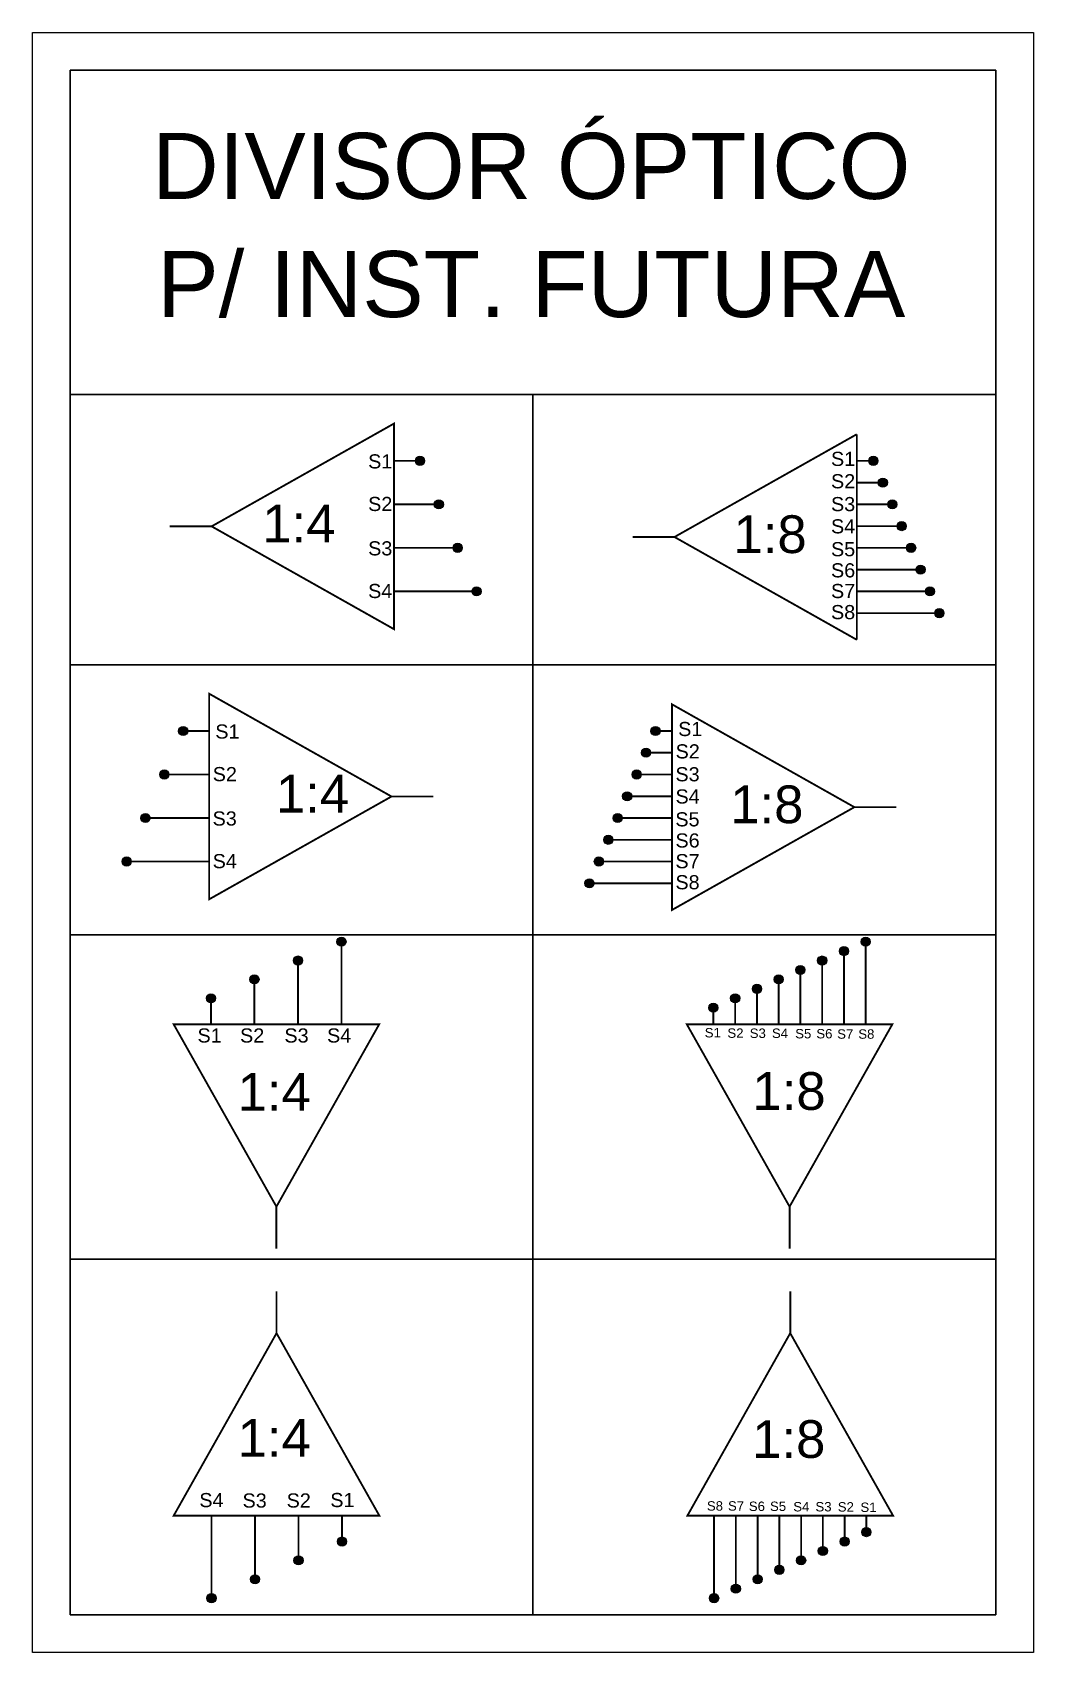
# Model space of a CAD drawing. Header units: millimetres. Extents: x 9740 to 12717, y -5875 to 443.
# Drawn here: x 9974.8 to 10027.8, y -55.4 to 30.5 of the extents above; entities that cross this region are included whole.
import ezdxf
from ezdxf.enums import TextEntityAlignment as Align

# ---------------------------------------------------------------- set-up
doc = ezdxf.new("R2010")
doc.units = ezdxf.units.MM
doc.linetypes.add('DASHED', pattern=[0.75, 0.5, -0.25])
doc.styles.add('ARIAL', font='arial.ttf')

# ---------------------------------------------------------------- blocks, each defined once
blk = doc.blocks.new('SPLT_1-4_DIV_DIR_PLANEJADO')
h = blk.add_hatch(color=3)
h.dxf.hatch_style = 1
edge = h.paths.add_edge_path()
edge.add_arc((4860.421, -611.969), 0.242, 0, 360)
h = blk.add_hatch(color=3)
h.dxf.hatch_style = 1
edge = h.paths.add_edge_path()
edge.add_arc((4861.421, -614.275), 0.242, 0, 360)
h = blk.add_hatch(color=3)
h.dxf.hatch_style = 1
edge = h.paths.add_edge_path()
edge.add_arc((4862.421, -616.581), 0.242, 0, 360)
h = blk.add_hatch(color=3)
h.dxf.hatch_style = 1
edge = h.paths.add_edge_path()
edge.add_arc((4863.421, -618.887), 0.242, 0, 360)
at = {"color": 30, "linetype": 'DASHED', "ltscale": 2.5, "const_width": 0.1}
blk.add_lwpolyline([(4859.044, -609.993), (4849.377, -615.441), (4859.044, -620.889), (4859.044, -609.993)], dxfattribs=at)
at = {"color": 30, "linetype": 'DASHED', "lineweight": 0, "ltscale": 2.5, "const_width": 0.1}
for points in [[(4860.421, -611.969), (4859.044, -611.969)], [(4859.044, -614.275), (4861.421, -614.275)], [(4849.377, -615.441), (4847.153, -615.441)], [(4859.044, -616.581), (4862.421, -616.581)], [(4859.044, -618.887), (4863.421, -618.887)]]:
    blk.add_lwpolyline(points, dxfattribs=at)
at = {"color": 3}
for centre in [(4860.421, -611.969), (4861.421, -614.275), (4862.421, -616.581), (4863.421, -618.887)]:
    blk.add_circle(centre, 0.242, dxfattribs=at)
at = {"color": 30, "style": 'ARIAL'}
for s, height, p in [('S1', 0.75, (4857.674, -612.372)), ('S2', 0.75, (4857.674, -614.628)), ('1:4', 2, (4852.062, -616.292)), ('S3', 0.75, (4857.674, -616.98)), ('S4', 0.75, (4857.674, -619.241))]:
    blk.add_text(s, height=height, dxfattribs=at).set_placement(p)
blk = doc.blocks.new('SPLT_1-8_DIV_DIR_PLANEJADO')
h = blk.add_hatch(color=3)
h.dxf.hatch_style = 1
edge = h.paths.add_edge_path()
edge.add_arc((4884.457, -611.969), 0.242, 0, 360)
h = blk.add_hatch(color=3)
h.dxf.hatch_style = 1
edge = h.paths.add_edge_path()
edge.add_arc((4884.957, -613.122), 0.242, 0, 360)
h = blk.add_hatch(color=3)
h.dxf.hatch_style = 1
edge = h.paths.add_edge_path()
edge.add_arc((4885.457, -614.275), 0.242, 0, 360)
h = blk.add_hatch(color=3)
h.dxf.hatch_style = 1
edge = h.paths.add_edge_path()
edge.add_arc((4885.957, -615.428), 0.242, 0, 360)
h = blk.add_hatch(color=3)
h.dxf.hatch_style = 1
edge = h.paths.add_edge_path()
edge.add_arc((4886.457, -616.581), 0.242, 0, 360)
h = blk.add_hatch(color=3)
h.dxf.hatch_style = 1
edge = h.paths.add_edge_path()
edge.add_arc((4886.957, -617.734), 0.242, 0, 360)
h = blk.add_hatch(color=3)
h.dxf.hatch_style = 1
edge = h.paths.add_edge_path()
edge.add_arc((4887.457, -618.887), 0.242, 0, 360)
h = blk.add_hatch(color=3)
h.dxf.hatch_style = 1
edge = h.paths.add_edge_path()
edge.add_arc((4887.957, -620.04), 0.242, 0, 360)
at = {"color": 30, "linetype": 'DASHED', "lineweight": 0, "ltscale": 2.5, "const_width": 0.1}
for points in [[(4883.581, -610.557), (4873.914, -616.005)], [(4883.581, -621.454), (4883.581, -610.557)], [(4884.457, -611.969), (4883.581, -611.969)], [(4883.581, -613.122), (4884.957, -613.122)], [(4883.581, -614.275), (4885.457, -614.275)], [(4883.581, -615.428), (4885.957, -615.428)], [(4873.914, -616.005), (4871.69, -616.005)], [(4873.914, -616.005), (4883.581, -621.454)], [(4883.581, -616.581), (4886.457, -616.581)], [(4883.581, -617.734), (4886.957, -617.734)], [(4883.581, -618.887), (4887.457, -618.887)], [(4883.581, -620.04), (4887.957, -620.04)]]:
    blk.add_lwpolyline(points, dxfattribs=at)
at = {"color": 3}
for centre in [(4884.457, -611.969), (4884.957, -613.122), (4885.457, -614.275), (4885.957, -615.428), (4886.457, -616.581), (4886.957, -617.734), (4887.457, -618.887), (4887.957, -620.04)]:
    blk.add_circle(centre, 0.242, dxfattribs=at)
at = {"color": 30, "lineweight": 0, "style": 'ARIAL'}
for s, height, p in [('S1', 0.75, (4882.211, -612.239)), ('S2', 0.75, (4882.211, -613.425)), ('S3', 0.75, (4882.211, -614.636)), ('1:8', 2, (4877.039, -616.856)), ('S4', 0.75, (4882.211, -615.814)), ('S5', 0.75, (4882.211, -617.026)), ('S6', 0.75, (4882.211, -618.146)), ('S7', 0.75, (4882.211, -619.243)), ('S8', 0.75, (4882.211, -620.36))]:
    blk.add_text(s, height=height, dxfattribs=at).set_placement(p)
blk = doc.blocks.new('SPLT_1-4_DIV_ESQ_PLANEJADO')
h = blk.add_hatch(color=3)
h.dxf.hatch_style = 1
edge = h.paths.add_edge_path()
edge.add_arc((4847.869, -626.288), 0.242, 0, 360)
h = blk.add_hatch(color=3)
h.dxf.hatch_style = 1
edge = h.paths.add_edge_path()
edge.add_arc((4846.869, -628.594), 0.242, 0, 360)
h = blk.add_hatch(color=3)
h.dxf.hatch_style = 1
edge = h.paths.add_edge_path()
edge.add_arc((4845.869, -630.9), 0.242, 0, 360)
h = blk.add_hatch(color=3)
h.dxf.hatch_style = 1
edge = h.paths.add_edge_path()
edge.add_arc((4844.869, -633.206), 0.242, 0, 360)
at = {"color": 30, "linetype": 'DASHED', "ltscale": 2.5, "const_width": 0.1}
blk.add_lwpolyline([(4849.246, -624.311), (4858.913, -629.759), (4849.246, -635.208), (4849.246, -624.311)], dxfattribs=at)
at = {"color": 30, "linetype": 'DASHED', "lineweight": 0, "ltscale": 2.5, "const_width": 0.1}
for points in [[(4847.869, -626.288), (4849.246, -626.288)], [(4849.246, -628.594), (4846.869, -628.594)], [(4858.913, -629.759), (4861.137, -629.759)], [(4849.246, -630.9), (4845.869, -630.9)], [(4849.246, -633.206), (4844.869, -633.206)]]:
    blk.add_lwpolyline(points, dxfattribs=at)
at = {"color": 3}
for centre in [(4847.869, -626.288), (4846.869, -628.594), (4845.869, -630.9), (4844.869, -633.206)]:
    blk.add_circle(centre, 0.242, dxfattribs=at)
at = {"color": 30, "style": 'ARIAL'}
for s, height, p in [('S1', 0.75, (4849.573, -626.69)), ('S2', 0.75, (4849.436, -628.947)), ('1:4', 2, (4852.783, -630.61)), ('S3', 0.75, (4849.428, -631.299)), ('S4', 0.75, (4849.431, -633.559))]:
    blk.add_text(s, height=height, dxfattribs=at).set_placement(p)
blk = doc.blocks.new('SPLT_1-8_DIV_ESQ_PLANEJADO')
h = blk.add_hatch(color=3)
h.dxf.hatch_style = 1
edge = h.paths.add_edge_path()
edge.add_arc((4872.906, -626.288), 0.242, 0, 360)
h = blk.add_hatch(color=3)
h.dxf.hatch_style = 1
edge = h.paths.add_edge_path()
edge.add_arc((4872.406, -627.441), 0.242, 0, 360)
h = blk.add_hatch(color=3)
h.dxf.hatch_style = 1
edge = h.paths.add_edge_path()
edge.add_arc((4871.906, -628.594), 0.242, 0, 360)
h = blk.add_hatch(color=3)
h.dxf.hatch_style = 1
edge = h.paths.add_edge_path()
edge.add_arc((4871.406, -629.747), 0.242, 0, 360)
h = blk.add_hatch(color=3)
h.dxf.hatch_style = 1
edge = h.paths.add_edge_path()
edge.add_arc((4870.906, -630.9), 0.242, 0, 360)
h = blk.add_hatch(color=3)
h.dxf.hatch_style = 1
edge = h.paths.add_edge_path()
edge.add_arc((4870.406, -632.053), 0.242, 0, 360)
h = blk.add_hatch(color=3)
h.dxf.hatch_style = 1
edge = h.paths.add_edge_path()
edge.add_arc((4869.906, -633.206), 0.242, 0, 360)
h = blk.add_hatch(color=3)
h.dxf.hatch_style = 1
edge = h.paths.add_edge_path()
edge.add_arc((4869.406, -634.359), 0.242, 0, 360)
at = {"color": 30, "linetype": 'DASHED', "ltscale": 2.5, "const_width": 0.1}
blk.add_lwpolyline([(4873.783, -624.875), (4883.449, -630.324), (4873.783, -635.772), (4873.783, -624.875)], dxfattribs=at)
at = {"color": 30, "linetype": 'DASHED', "lineweight": 0, "ltscale": 2.5, "const_width": 0.1}
for points in [[(4872.906, -626.288), (4873.783, -626.288)], [(4873.783, -627.441), (4872.406, -627.441)], [(4873.783, -628.594), (4871.906, -628.594)], [(4873.783, -629.747), (4871.406, -629.747)], [(4883.449, -630.324), (4885.674, -630.324)], [(4873.783, -630.9), (4870.906, -630.9)], [(4873.783, -632.053), (4870.406, -632.053)], [(4873.783, -633.206), (4869.906, -633.206)], [(4873.783, -634.359), (4869.406, -634.359)]]:
    blk.add_lwpolyline(points, dxfattribs=at)
at = {"color": 3}
for centre in [(4872.906, -626.288), (4872.406, -627.441), (4871.906, -628.594), (4871.406, -629.747), (4870.906, -630.9), (4870.406, -632.053), (4869.906, -633.206), (4869.406, -634.359)]:
    blk.add_circle(centre, 0.242, dxfattribs=at)
at = {"color": 30, "style": 'ARIAL'}
for s, height, p in [('S1', 0.75, (4874.11, -626.557)), ('S2', 0.75, (4873.973, -627.743)), ('S3', 0.75, (4873.965, -628.955)), ('S4', 0.75, (4873.968, -630.132)), ('1:8', 2, (4876.867, -631.174)), ('S5', 0.75, (4873.96, -631.344)), ('S6', 0.75, (4873.966, -632.464)), ('S7', 0.75, (4873.965, -633.562)), ('S8', 0.75, (4873.964, -634.679))]:
    blk.add_text(s, height=height, dxfattribs=at).set_placement(p)
blk = doc.blocks.new('SPLT_1-4_DIV_CIMA_PLANEJADO')
h = blk.add_hatch(color=3)
h.dxf.hatch_style = 1
edge = h.paths.add_edge_path()
edge.add_arc((4856.259, -637.454), 0.242, 0, 360)
h = blk.add_hatch(color=3)
h.dxf.hatch_style = 1
edge = h.paths.add_edge_path()
edge.add_arc((4853.953, -638.454), 0.242, 0, 360)
h = blk.add_hatch(color=3)
h.dxf.hatch_style = 1
edge = h.paths.add_edge_path()
edge.add_arc((4851.647, -639.454), 0.242, 0, 360)
h = blk.add_hatch(color=3)
h.dxf.hatch_style = 1
edge = h.paths.add_edge_path()
edge.add_arc((4849.341, -640.454), 0.242, 0, 360)
at = {"color": 30, "linetype": 'DASHED', "lineweight": 0, "ltscale": 2.5, "const_width": 0.1}
for points in [[(4856.259, -641.831), (4856.259, -637.454)], [(4853.953, -641.831), (4853.953, -638.454)], [(4851.647, -641.831), (4851.647, -639.454)], [(4849.341, -640.454), (4849.341, -641.831)], [(4852.812, -651.498), (4852.812, -653.722)]]:
    blk.add_lwpolyline(points, dxfattribs=at)
at = {"color": 30, "linetype": 'DASHED', "ltscale": 2.5, "const_width": 0.1}
blk.add_lwpolyline([(4847.364, -641.831), (4852.812, -651.498), (4858.261, -641.831), (4847.364, -641.831)], dxfattribs=at)
at = {"color": 3}
for centre in [(4856.259, -637.454), (4853.953, -638.454), (4851.647, -639.454), (4849.341, -640.454)]:
    blk.add_circle(centre, 0.242, dxfattribs=at)
at = {"color": 30, "style": 'ARIAL'}
for s, height, p in [('S1', 0.75, (4848.629, -642.801)), ('S2', 0.75, (4850.885, -642.801)), ('S3', 0.75, (4853.237, -642.801)), ('S4', 0.75, (4855.498, -642.801)), ('1:4', 2, (4850.751, -646.412))]:
    blk.add_text(s, height=height, dxfattribs=at).set_placement(p)
blk = doc.blocks.new('SPLT_1-8_DIV_CIMA_PLANEJADO')
h = blk.add_hatch(color=3)
h.dxf.hatch_style = 1
edge = h.paths.add_edge_path()
edge.add_arc((4882.896, -637.954), 0.242, 0, 360)
h = blk.add_hatch(color=3)
h.dxf.hatch_style = 1
edge = h.paths.add_edge_path()
edge.add_arc((4880.59, -638.954), 0.242, 0, 360)
h = blk.add_hatch(color=3)
h.dxf.hatch_style = 1
edge = h.paths.add_edge_path()
edge.add_arc((4881.743, -638.454), 0.242, 0, 360)
h = blk.add_hatch(color=3)
h.dxf.hatch_style = 1
edge = h.paths.add_edge_path()
edge.add_arc((4878.284, -639.954), 0.242, 0, 360)
h = blk.add_hatch(color=3)
h.dxf.hatch_style = 1
edge = h.paths.add_edge_path()
edge.add_arc((4879.437, -639.454), 0.242, 0, 360)
h = blk.add_hatch(color=3)
h.dxf.hatch_style = 1
edge = h.paths.add_edge_path()
edge.add_arc((4877.131, -640.454), 0.242, 0, 360)
h = blk.add_hatch(color=3)
h.dxf.hatch_style = 1
edge = h.paths.add_edge_path()
edge.add_arc((4875.978, -640.954), 0.242, 0, 360)
at = {"color": 30, "linetype": 'DASHED', "lineweight": 0, "ltscale": 2.5, "const_width": 0.1}
for points in [[(4882.896, -641.831), (4882.896, -637.954)], [(4884.049, -641.831), (4884.049, -637.454)], [(4880.59, -641.831), (4880.59, -638.954)], [(4881.743, -641.831), (4881.743, -638.454)], [(4879.437, -641.831), (4879.437, -639.454)], [(4877.131, -641.831), (4877.131, -640.454)], [(4878.284, -641.831), (4878.284, -639.954)], [(4875.978, -640.954), (4875.978, -641.831)], [(4880.014, -651.498), (4880.014, -653.722)]]:
    blk.add_lwpolyline(points, dxfattribs=at)
at = {"color": 30, "linetype": 'DASHED', "ltscale": 2.5, "const_width": 0.1}
blk.add_lwpolyline([(4874.566, -641.831), (4880.014, -651.498), (4885.463, -641.831), (4874.566, -641.831)], dxfattribs=at)
at = {"color": 3}
for centre in [(4882.896, -637.954), (4884.049, -637.454), (4880.59, -638.954), (4881.743, -638.454), (4878.284, -639.954), (4879.437, -639.454), (4877.131, -640.454), (4875.978, -640.954)]:
    blk.add_circle(centre, 0.242, dxfattribs=at)
at = {"color": 30, "linetype": 'DASHED', "style": 'ARIAL'}
for s, height, p in [('S1', 0.5, (4875.518, -642.528)), ('S2', 0.5, (4876.719, -642.55)), ('S3', 0.5, (4877.902, -642.558)), ('S4', 0.5, (4879.079, -642.558)), ('S5', 0.5, (4880.313, -642.581)), ('S6', 0.5, (4881.433, -642.581)), ('S7', 0.5, (4882.539, -642.599)), ('S8', 0.5, (4883.657, -642.599)), ('1:8', 2, (4878.044, -646.369))]:
    blk.add_text(s, height=height, dxfattribs=at).set_placement(p)
blk = doc.blocks.new('SPLT_1-4_DIV_BX_PLANEJADO')
h = blk.add_hatch(color=3)
h.dxf.hatch_style = 1
edge = h.paths.add_edge_path()
edge.add_arc((4856.29, -669.25), 0.242, 0, 360)
h = blk.add_hatch(color=3)
h.dxf.hatch_style = 1
edge = h.paths.add_edge_path()
edge.add_arc((4853.984, -670.25), 0.242, 0, 360)
h = blk.add_hatch(color=3)
h.dxf.hatch_style = 1
edge = h.paths.add_edge_path()
edge.add_arc((4851.678, -671.25), 0.242, 0, 360)
h = blk.add_hatch(color=3)
h.dxf.hatch_style = 1
edge = h.paths.add_edge_path()
edge.add_arc((4849.372, -672.25), 0.242, 0, 360)
at = {"color": 30, "linetype": 'DASHED', "lineweight": 0, "ltscale": 2.5, "const_width": 0.1}
for points in [[(4852.818, -658.206), (4852.818, -655.982)], [(4849.372, -667.873), (4849.372, -672.25)], [(4851.678, -667.873), (4851.678, -671.25)], [(4853.984, -667.873), (4853.984, -670.25)], [(4856.29, -669.25), (4856.29, -667.873)]]:
    blk.add_lwpolyline(points, dxfattribs=at)
at = {"color": 30, "linetype": 'DASHED', "ltscale": 2.5, "const_width": 0.1}
blk.add_lwpolyline([(4858.266, -667.873), (4852.818, -658.206), (4847.369, -667.873), (4858.266, -667.873)], dxfattribs=at)
at = {"color": 3}
for centre in [(4856.29, -669.25), (4853.984, -670.25), (4851.678, -671.25), (4849.372, -672.25)]:
    blk.add_circle(centre, 0.242, dxfattribs=at)
at = {"color": 30, "style": 'ARIAL'}
for s, height, p in [('1:4', 2, (4850.757, -664.759)), ('S4', 0.75, (4848.727, -667.427)), ('S3', 0.75, (4851.016, -667.45)), ('S2', 0.75, (4853.354, -667.447)), ('S1', 0.75, (4855.67, -667.423))]:
    blk.add_text(s, height=height, dxfattribs=at).set_placement(p)
blk = doc.blocks.new('SPLT_1-8_DIV_BX_PLANEJADO')
h = blk.add_hatch(color=3)
h.dxf.hatch_style = 1
edge = h.paths.add_edge_path()
edge.add_arc((4884.085, -668.75), 0.242, 0, 360)
h = blk.add_hatch(color=3)
h.dxf.hatch_style = 1
edge = h.paths.add_edge_path()
edge.add_arc((4881.779, -669.75), 0.242, 0, 360)
h = blk.add_hatch(color=3)
h.dxf.hatch_style = 1
edge = h.paths.add_edge_path()
edge.add_arc((4882.932, -669.25), 0.242, 0, 360)
h = blk.add_hatch(color=3)
h.dxf.hatch_style = 1
edge = h.paths.add_edge_path()
edge.add_arc((4879.473, -670.75), 0.242, 0, 360)
h = blk.add_hatch(color=3)
h.dxf.hatch_style = 1
edge = h.paths.add_edge_path()
edge.add_arc((4880.626, -670.25), 0.242, 0, 360)
h = blk.add_hatch(color=3)
h.dxf.hatch_style = 1
edge = h.paths.add_edge_path()
edge.add_arc((4877.167, -671.75), 0.242, 0, 360)
h = blk.add_hatch(color=3)
h.dxf.hatch_style = 1
edge = h.paths.add_edge_path()
edge.add_arc((4878.32, -671.25), 0.242, 0, 360)
h = blk.add_hatch(color=3)
h.dxf.hatch_style = 1
edge = h.paths.add_edge_path()
edge.add_arc((4876.014, -672.25), 0.242, 0, 360)
at = {"color": 30, "linetype": 'DASHED', "lineweight": 0, "ltscale": 2.5, "const_width": 0.1}
for points in [[(4880.049, -658.206), (4880.049, -655.982)], [(4876.014, -667.873), (4876.014, -672.25)], [(4877.167, -667.873), (4877.167, -671.75)], [(4878.32, -667.873), (4878.32, -671.25)], [(4879.473, -667.873), (4879.473, -670.75)], [(4880.626, -667.873), (4880.626, -670.25)], [(4881.779, -667.873), (4881.779, -669.75)], [(4882.932, -667.873), (4882.932, -669.25)], [(4884.085, -668.75), (4884.085, -667.873)]]:
    blk.add_lwpolyline(points, dxfattribs=at)
at = {"color": 30, "linetype": 'DASHED', "ltscale": 2.5, "const_width": 0.1}
blk.add_lwpolyline([(4885.498, -667.873), (4880.049, -658.206), (4874.601, -667.873), (4885.498, -667.873)], dxfattribs=at)
at = {"color": 3}
for centre in [(4884.085, -668.75), (4881.779, -669.75), (4882.932, -669.25), (4879.473, -670.75), (4880.626, -670.25), (4877.167, -671.75), (4878.32, -671.25), (4876.014, -672.25)]:
    blk.add_circle(centre, 0.242, dxfattribs=at)
at = {"color": 30, "style": 'ARIAL'}
blk.add_text('1:8', height=2, dxfattribs=at).set_placement((4879.972, -663.817), align=Align.MIDDLE_CENTER)
for s, p in [('S8', (4875.632, -667.612)), ('S7', (4876.75, -667.612)), ('S6', (4877.856, -667.631)), ('S5', (4878.976, -667.631)), ('S4', (4880.21, -667.653)), ('S3', (4881.387, -667.653)), ('S2', (4882.57, -667.662)), ('S1', (4883.771, -667.683))]:
    blk.add_text(s, height=0.5, dxfattribs=at).set_placement(p)

msp = doc.modelspace()

# ---------------------------------------------------------------- hatches: boundary and pattern name
h = msp.add_hatch(color=3)
h.dxf.hatch_style = 1
edge = h.paths.add_edge_path()
edge.add_arc((10018.93, -17.743), 0.242, 0, 360)

# ---------------------------------------------------------------- linework, layer by layer
for points in [[(9974.757, 30.452), (10027.831, 30.452), (10027.831, -55.424), (9974.757, -55.424)], [(10025.831, 28.452), (9976.757, 28.452), (9976.757, 11.253), (10025.831, 11.253)], [(9976.757, 28.452), (10025.831, 28.452), (10025.831, -53.424), (9976.757, -53.424)], [(10001.294, 11.253), (9976.757, 11.253), (9976.757, -3.066), (10001.294, -3.066)], [(10025.831, 11.253), (10001.294, 11.253), (10001.294, -3.066), (10025.831, -3.066)], [(10001.294, -3.066), (9976.757, -3.066), (9976.757, -17.384), (10001.294, -17.384)], [(10025.831, -3.066), (10001.294, -3.066), (10001.294, -17.384), (10025.831, -17.384)], [(10001.294, -17.384), (9976.757, -17.384), (9976.757, -34.573), (10001.294, -34.573)], [(10025.831, -17.384), (10001.294, -17.384), (10001.294, -34.573), (10025.831, -34.573)], [(10001.294, -34.573), (9976.757, -34.573), (9976.757, -53.424), (10001.294, -53.424)], [(10025.831, -34.573), (10001.294, -34.573), (10001.294, -53.424), (10025.831, -53.424)]]:
    msp.add_lwpolyline(points, close=True)

# ---------------------------------------------------------------- block references
for name in ['SPLT_1-4_DIV_DIR_PLANEJADO', 'SPLT_1-8_DIV_DIR_PLANEJADO', 'SPLT_1-4_DIV_ESQ_PLANEJADO', 'SPLT_1-8_DIV_ESQ_PLANEJADO', 'SPLT_1-4_DIV_CIMA_PLANEJADO', 'SPLT_1-8_DIV_CIMA_PLANEJADO', 'SPLT_1-4_DIV_BX_PLANEJADO', 'SPLT_1-8_DIV_BX_PLANEJADO']:
    msp.add_blockref(name, (5134.881, 619.711))

# ---------------------------------------------------------------- texts
at = {"color": 7, "style": 'ARIAL'}
for s, p in [('DIVISOR ÓPTICO', (10001.202, 21.625)), ('P/ INST. FUTURA', (10001.202, 15.363))]:
    msp.add_text(s, height=3.5, dxfattribs=at).set_placement(p, align=Align.CENTER)

doc.saveas('drawing.dxf')
